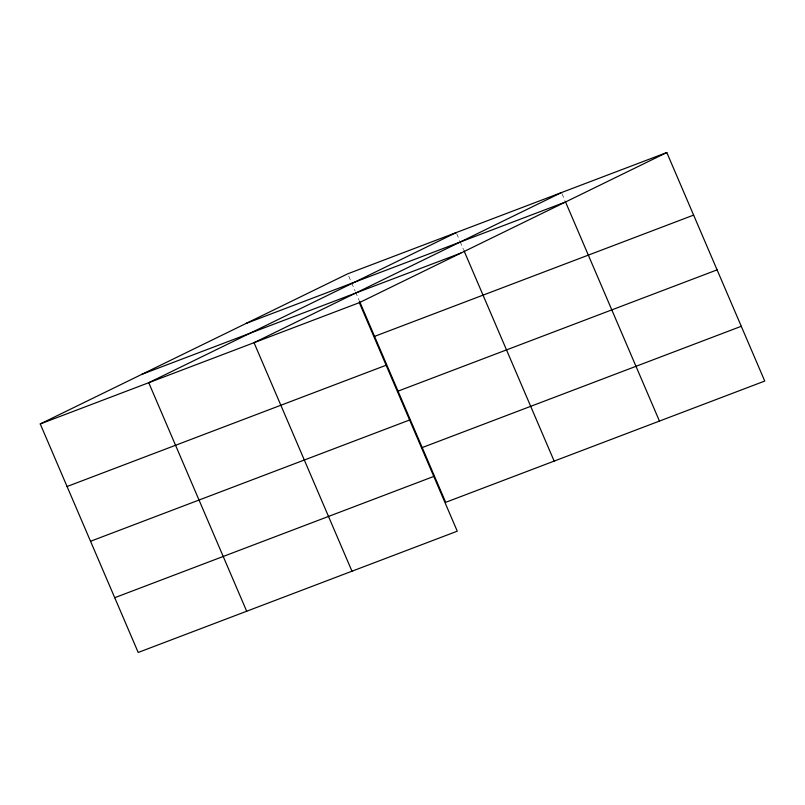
<?xml version="1.0" encoding="UTF-8"?>
<svg xmlns="http://www.w3.org/2000/svg" width="805" height="805" viewBox="0 0 805 805"><rect width="100%" height="100%" fill="white"/><g stroke="black" fill="none" stroke-linecap="round" stroke-linejoin="round"><path stroke-width="0.6" stroke-dasharray="4.03 3.02" d="M562.001 193.693L564.929 200.515M456.707 233.712L459.635 240.544M460.118 241.681L463.529 249.641M348.716 276.085L351.151 281.77M351.634 282.907L355.045 290.877M355.538 292.014L358.95 299.973"/><path stroke-width="1.21" d="M666.802 152.537L359.322 302.67L457.26 531.189L138.198 652.463L40.25 423.943L347.74 273.811L666.802 152.537L764.75 381.057L445.678 502.33L359.443 301.11M456.224 232.575L148.734 382.707L246.682 611.226M561.508 192.556L254.028 342.689L351.976 571.208M246.27 323.358L565.331 202.075M141.72 374.395L460.792 253.122M40.25 423.943L359.322 302.67M374.556 336.379L693.618 215.106M67.067 486.512L386.138 365.239M398.022 391.139L717.094 269.866M90.542 541.272L409.604 419.999M422.212 447.57L741.274 326.297M114.723 597.702L433.794 476.429M565.412 201.653L659.456 421.075M464.022 250.778L554.162 461.104"/></g></svg>
